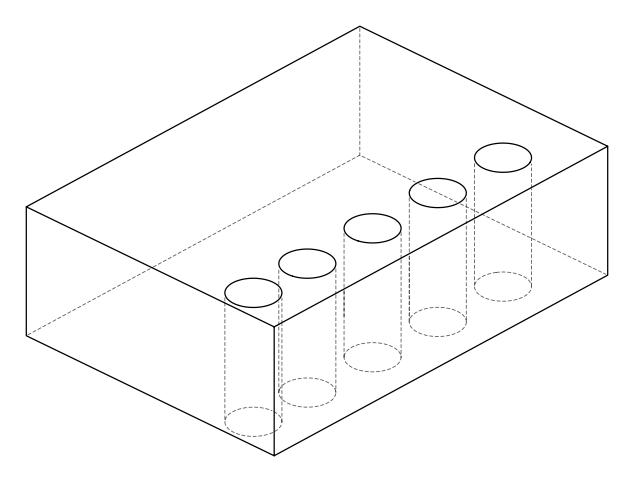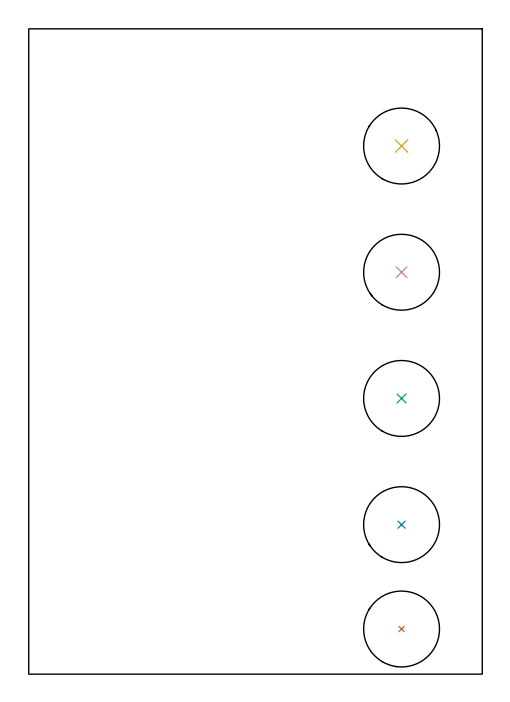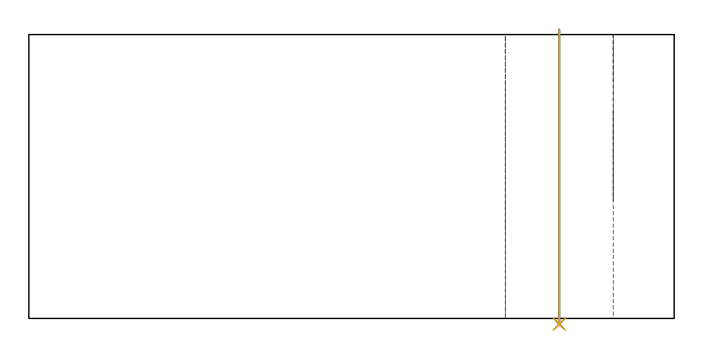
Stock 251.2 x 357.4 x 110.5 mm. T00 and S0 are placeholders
(PLAN: 5 operations, 0 tool changes, 2.3 min)
(1 INDEXABLE_INSERT_DRILL_THROUGH_HOLE_FROM_SOLID | STEP1HOLE | NXT0302_036 | 0.46 min | 153032 mm3)
(2 INDEXABLE_INSERT_DRILL_THROUGH_HOLE_FROM_SOLID_1 | STEP1HOLE_1 | NXT0302_036 | 0.46 min | 153040 mm3)
(3 INDEXABLE_INSERT_DRILL_THROUGH_HOLE_FROM_SOLID_2 | STEP1HOLE_2 | NXT0302_036 | 0.46 min | 153035 mm3)
(4 INDEXABLE_INSERT_DRILL_THROUGH_HOLE_FROM_SOLID_3 | STEP1HOLE_3 | NXT0302_036 | 0.46 min | 153038 mm3)
(5 INDEXABLE_INSERT_DRILL_THROUGH_HOLE_FROM_SOLID_4 | STEP1HOLE_4 | NXT0302_036 | 0.46 min | 153034 mm3)
(TOOL NXT0302_036 | Index. Insert Drill 42mm [880-D4200L50-05] | D42 PA176 FL210 Z2)
(OP 1 INDEXABLE_INSERT_DRILL_THROUGH_HOLE_FROM_SOLID)
G17 G21 G94 G90
T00 M6
G54
G17 G0 G90 X206.5 Y25. S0 M3
G43 Z120.5 H1
G94 G81 G98 Z-2.233 F250. R112.5
G80
M5
M2
(OP 2 INDEXABLE_INSERT_DRILL_THROUGH_HOLE_FROM_SOLID_1)
G17 G21 G94 G90
T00 M6
G54
G17 G0 G90 X206.5 Y82.8 S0 M3
G43 Z120.5 H1
G94 G81 G98 Z-2.233 F250. R112.5
G80
M5
M2
(OP 3 INDEXABLE_INSERT_DRILL_THROUGH_HOLE_FROM_SOLID_2)
G17 G21 G94 G90
T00 M6
G54
G17 G0 G90 X206.5 Y152.7 S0 M3
G43 Z120.5 H1
G94 G81 G98 Z-2.233 F250. R112.5
G80
M5
M2
(OP 4 INDEXABLE_INSERT_DRILL_THROUGH_HOLE_FROM_SOLID_3)
G17 G21 G94 G90
T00 M6
G54
G17 G0 G90 X206.5 Y222.6 S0 M3
G43 Z120.5 H1
G94 G81 G98 Z-2.233 F250. R112.5
G80
M5
M2
(OP 5 INDEXABLE_INSERT_DRILL_THROUGH_HOLE_FROM_SOLID_4)
G17 G21 G94 G90
T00 M6
G54
G17 G0 G90 X206.5 Y292.5 S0 M3
G43 Z120.5 H1
G94 G81 G98 Z-2.233 F250. R112.5
G80
M5
M2
